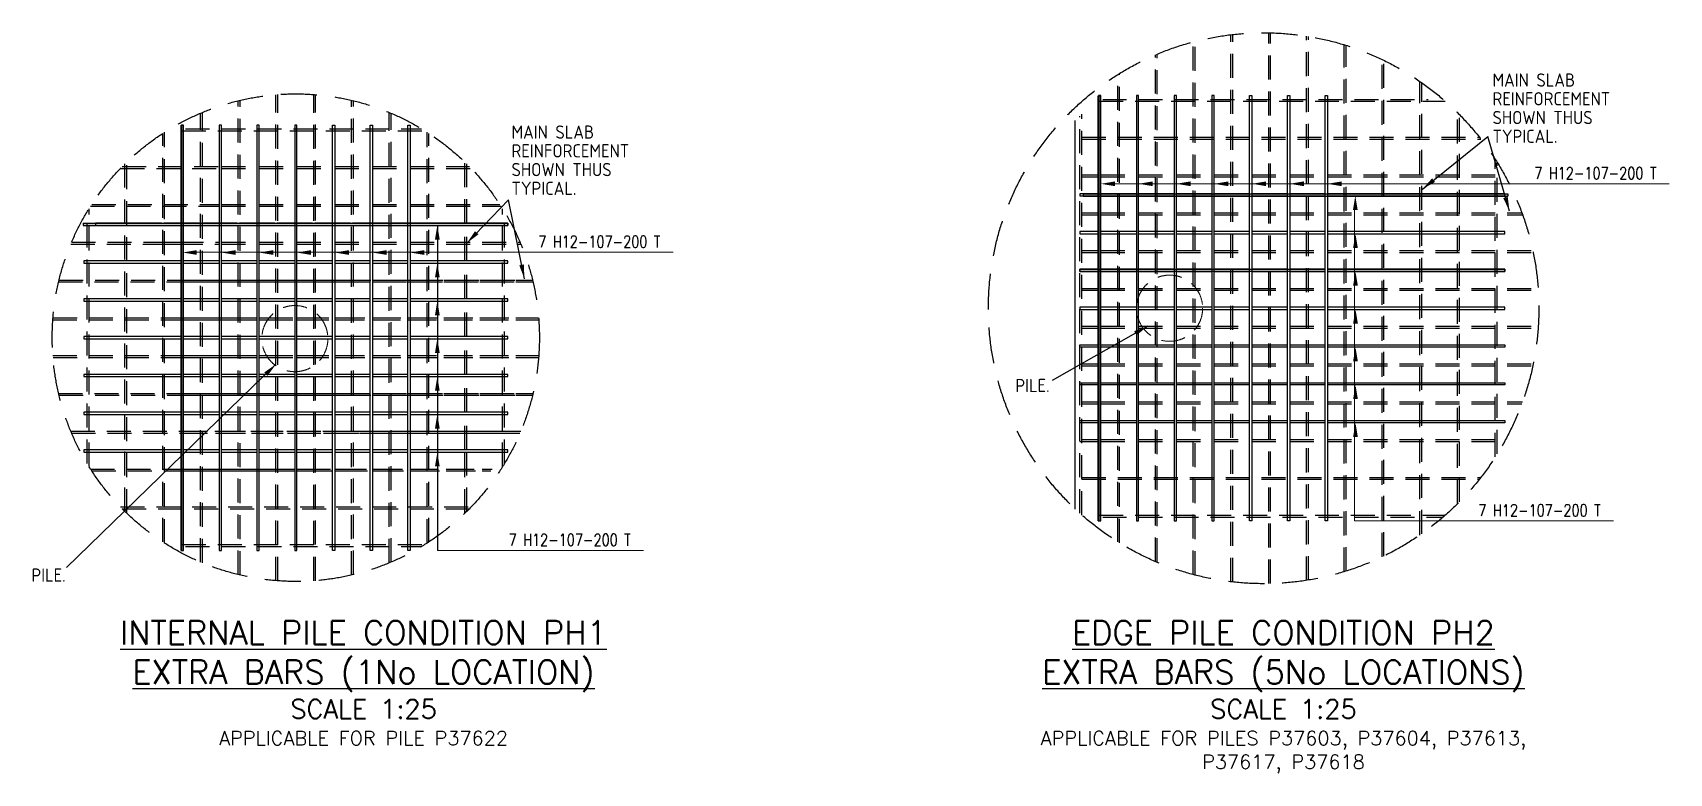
# Model space of a CAD drawing. Header units: millimetres. Extents: x -21392 to 100362, y -17730 to 39230.
# Drawn here: x 85769 to 94436, y 23577 to 27495 of the extents above; entities that cross this region are included whole.
import ezdxf

# ---------------------------------------------------------------- set-up
doc = ezdxf.new("R2010")
doc.units = ezdxf.units.MM
doc.linetypes.add('DASHED', pattern=[19.05, 12.7, -6.35])
doc.layers.get('0').update_dxf_attribs({"color": 254, "true_color": 0xdfdfdf})
for name, color, linetype in [('AP-TEXT', 7, 'Continuous'), ('AutoCAD_Structural_Detailing_Distribution description', 7, 'Continuous'), ('CONC50', 4, 'Continuous'), ('H12', 5, 'Continuous'), ('SD-Pile-SECTION', 7, 'DASHED'), ('STEEL18', 1, 'Continuous'), ('STEEL25', 2, 'Continuous'), ('TEXT 35', 3, 'Continuous')]:
    doc.layers.add(name, color=color, linetype=linetype)
doc.styles.add('ISO', font='isocp.shx')
doc.styles.add('ROMANS', font='romans')
doc.styles.add('ROMANS NARROW', font='romans.shx', dxfattribs={"width": 0.8})
doc.styles.get("Standard").update_dxf_attribs({"font": 'arial.ttf'})
doc.dimstyles.new('ISO-25', dxfattribs={"dimtxt": 2.5, "dimasz": 2.5, "dimexe": 1.25, "dimexo": 0.625, "dimtad": 1, "dimtxsty": 'Standard', "dimcen": 2.5, "dimadec": 0, "dimazin": 0, "dimtfac": 1, "dimtmove": 0, "dimatfit": 3, "dimfxl": 1, "dimarcsym": 0})

msp = doc.modelspace()

# ---------------------------------------------------------------- hatches: boundary and pattern name
for points in [[(91424.4, 24911.8), (91412.4, 24911.8), (91412.4, 27161.8), (91424.4, 27161.8)], [(86567.1, 24756), (86555.1, 24756), (86555.1, 27006), (86567.1, 27006)], [(91331.6, 26631), (91331.6, 26643), (93581.6, 26643), (93581.6, 26631)], [(86036, 26475.3), (86036, 26487.3), (88286, 26487.3), (88286, 26475.3)]]:
    msp.add_hatch(color=7).paths.add_polyline_path(points, flags=0)

# ---------------------------------------------------------------- linework, layer by layer
at = {"color": 7}
for p, q in [((91412.4, 24911.8), (91412.4, 27161.8)), ((91412.4, 27161.8), (91424.4, 27161.8)), ((91424.4, 24911.8), (91424.4, 27161.8)), ((86555.1, 24756), (86555.1, 27006)), ((86555.1, 27006), (86567.1, 27006)), ((86567.1, 24756), (86567.1, 27006)), ((91331.6, 26643), (93581.6, 26643)), ((91331.6, 26643), (91331.6, 26631)), ((91331.6, 26631), (93581.6, 26631)), ((93581.6, 26643), (93581.6, 26631)), ((86036, 26487.3), (88286, 26487.3)), ((86036, 26487.3), (86036, 26475.3)), ((86036, 26475.3), (88286, 26475.3)), ((88286, 26487.3), (88286, 26475.3)), ((91412.4, 24911.8), (91424.4, 24911.8)), ((86555.1, 24756), (86567.1, 24756))]:
    msp.add_line(p, q, dxfattribs=at)
at = {"layer": 'AutoCAD_Structural_Detailing_Distribution description', "color": 7, "lineweight": 0}
for p, q in [((93452.1, 26695.8), (91474.4, 26695.8)), ((93452.1, 26695.8), (94436.2, 26695.8)), ((92769.5, 24911.7), (92769.5, 26581)), ((87912.2, 24755.9), (87912.2, 26425.3)), ((88594.8, 26333.2), (86617.1, 26333.2)), ((88594.8, 26333.2), (89161.3, 26333.2)), ((92769.5, 24911.7), (94140.6, 24911.7)), ((87912.2, 24755.9), (89004.2, 24755.9))]:
    msp.add_line(p, q, dxfattribs=at)
at = {"layer": 'CONC50', "color": 3, "ltscale": 0.5}
msp.add_line((91290, 24975), (91290, 27029.8), dxfattribs=at)
at = {"layer": 'H12', "color": 2, "linetype": 'Continuous', "ltscale": 0.5}
for points in [[(92426, 24912.3), (92414, 24912.3), (92414, 27162.3), (92426, 27162.3)], [(92626, 24912.3), (92614, 24912.3), (92614, 27162.3), (92626, 27162.3)]]:
    msp.add_lwpolyline(points, close=True, dxfattribs=at)
for points in [[(92614, 26231.3), (91315, 26231.3), (91315, 26243.3), (92614, 26243.3)], [(92626, 26243.3), (93565, 26243.3), (93565, 26231.3), (92626, 26231.3)]]:
    msp.add_lwpolyline(points, dxfattribs=at)
at = {"layer": 'SD-Pile-SECTION', "linetype": 'DASHED', "lineweight": 0, "ltscale": 10}
for centre in [(91790, 26037.3), (87157.6, 25876.5)]:
    msp.add_circle(centre, 175, dxfattribs=at)
at = {"layer": 'STEEL18', "linetype": 'DASHED', "ltscale": 10}
for p, q in [((92115, 24590.1), (92115, 27484.5)), ((92115, 24590.1), (92115, 27484.5)), ((92125, 24588.9), (92125, 27485.6)), ((92125, 24588.9), (92125, 27485.6)), ((92315, 24580), (92315, 27494.5)), ((92325, 24580.2), (92325, 27494.3)), ((92515, 24597.5), (92515, 27477)), ((92525, 24599.1), (92525, 27475.4)), ((91915, 24628.3), (91915, 27446.2)), ((91925, 24625.7), (91925, 27448.9)), ((92715, 24643.7), (92715, 27430.8)), ((92725, 24646.8), (92725, 27427.7)), ((91715, 24697.1), (91715, 27377.4)), ((91725, 24692.9), (91725, 27381.7)), ((92915, 24721.5), (92915, 27353)), ((92925, 24726.3), (92925, 27348.2)), ((91515, 24801.6), (91515, 27272.9)), ((91525, 24795.4), (91525, 27279.1)), ((93115, 24837.1), (93115, 27237.4)), ((93125, 24844), (93125, 27230.5)), ((86857.6, 24628.1), (86857.6, 27134.9)), ((86867.6, 24625.7), (86867.6, 27137.3)), ((87057.6, 24595.8), (87057.6, 27167.2)), ((87067.6, 24595), (87067.6, 27168)), ((87257.6, 24595), (87257.6, 27168)), ((87257.6, 24595), (87257.6, 27168)), ((87267.6, 24595.8), (87267.6, 27167.2)), ((87267.6, 24595.8), (87267.6, 27167.2)), ((87457.6, 24625.7), (87457.6, 27137.3)), ((87467.6, 24628.1), (87467.6, 27134.9)), ((91417.1, 27132.3), (93249.9, 27132.3)), ((91435.6, 27142.3), (93159.8, 27142.3)), ((86657.6, 24694.4), (86657.6, 27068.5)), ((86667.6, 24690.2), (86667.6, 27072.7)), ((87657.6, 24690.2), (87657.6, 27072.7)), ((87667.6, 24694.4), (87667.6, 27068.5)), ((91315, 24952.1), (91315, 27054.3)), ((91325, 24943.2), (91325, 27063.8)), ((93315, 25003), (93315, 27071.5)), ((93325, 25013.1), (93325, 27061.5)), ((86457.6, 24801.2), (86457.6, 26961.8)), ((86467.6, 24794.7), (86467.6, 26968.3)), ((86559.8, 26976.5), (87844.6, 26976.5)), ((86578.3, 26986.5), (87828.3, 26986.5)), ((87857.6, 24794.7), (87857.6, 26968.3)), ((87867.6, 24801.2), (87867.6, 26961.8)), ((91325, 26942.3), (93430.5, 26942.3)), ((91325, 26932.3), (93438.3, 26932.3)), ((86243.4, 26786.5), (86756.6, 26786.5)), ((86257.6, 24962.2), (86257.6, 26800.8)), ((86267.6, 24952.5), (86267.6, 26810.5)), ((86467.6, 26786.5), (86556.6, 26786.5)), ((86768.6, 26786.5), (86956.6, 26786.5)), ((86968.6, 26786.5), (87156.6, 26786.5)), ((87168.6, 26786.5), (87356.6, 26786.5)), ((87368.6, 26786.5), (87556.6, 26786.5)), ((87568.6, 26786.5), (87756.6, 26786.5)), ((87768.6, 26786.5), (88081.9, 26786.5)), ((88057.6, 26487.5), (88057.6, 26810.5)), ((88067.6, 26487.5), (88067.6, 26800.8)), ((93515, 25250.6), (93515, 26823.9)), ((93525, 25266.4), (93525, 26808.1)), ((86233.6, 26776.5), (86756.6, 26776.5)), ((86467.6, 26776.5), (86556.6, 26776.5)), ((86768.6, 26776.5), (86956.6, 26776.5)), ((86968.6, 26776.5), (87156.6, 26776.5)), ((87168.6, 26776.5), (87356.6, 26776.5)), ((87368.6, 26776.5), (87556.6, 26776.5)), ((87568.6, 26776.5), (87756.6, 26776.5)), ((87768.6, 26776.5), (88091.7, 26776.5)), ((91325, 26742.3), (91414, 26742.3)), ((91325, 26732.3), (91414, 26732.3)), ((91426, 26742.3), (91614, 26742.3)), ((91426, 26732.3), (91614, 26732.3)), ((91626, 26742.3), (91814, 26742.3)), ((91626, 26732.3), (91814, 26732.3)), ((91826, 26742.3), (92014, 26742.3)), ((91826, 26732.3), (92014, 26732.3)), ((92026, 26742.3), (92214, 26742.3)), ((92026, 26732.3), (92214, 26732.3)), ((92226, 26742.3), (92414, 26742.3)), ((92226, 26732.3), (92414, 26732.3)), ((92426, 26742.3), (92614, 26742.3)), ((92426, 26732.3), (92614, 26732.3)), ((92626, 26742.3), (93563.6, 26742.3)), ((92626, 26732.3), (93569.1, 26732.3)), ((86057.6, 25215.8), (86057.6, 26547.1)), ((86067.6, 25199.5), (86067.6, 26563.4)), ((86075.9, 26576.5), (86756.6, 26576.5)), ((86082.3, 26586.5), (86756.6, 26586.5)), ((86467.6, 26586.5), (86556.6, 26586.5)), ((86467.6, 26576.5), (86556.6, 26576.5)), ((86768.6, 26586.5), (86956.6, 26586.5)), ((86768.6, 26576.5), (86956.6, 26576.5)), ((86968.6, 26586.5), (87156.6, 26586.5)), ((86968.6, 26576.5), (87156.6, 26576.5)), ((87168.6, 26586.5), (87356.6, 26586.5)), ((87168.6, 26576.5), (87356.6, 26576.5)), ((87368.6, 26586.5), (87556.6, 26586.5)), ((87368.6, 26576.5), (87556.6, 26576.5)), ((87568.6, 26586.5), (87756.6, 26586.5)), ((87568.6, 26576.5), (87756.6, 26576.5)), ((87768.6, 26586.5), (88243, 26586.5)), ((87768.6, 26576.5), (88249.4, 26576.5)), ((88257.6, 25199.5), (88257.6, 26563.4)), ((88267.6, 25215.8), (88267.6, 26547.1)), ((91325, 26542.3), (91414, 26542.3)), ((91325, 26532.3), (91414, 26532.3)), ((91426, 26542.3), (91614, 26542.3)), ((91426, 26532.3), (91614, 26532.3)), ((91626, 26542.3), (91814, 26542.3)), ((91626, 26532.3), (91814, 26532.3)), ((91826, 26542.3), (92014, 26542.3)), ((91826, 26532.3), (92014, 26532.3)), ((92026, 26542.3), (92214, 26542.3)), ((92026, 26532.3), (92214, 26532.3)), ((92226, 26542.3), (92414, 26542.3)), ((92226, 26532.3), (92414, 26532.3)), ((92426, 26542.3), (92614, 26542.3)), ((92426, 26532.3), (92614, 26532.3)), ((92626, 26542.3), (93655.2, 26542.3)), ((92626, 26532.3), (93658.9, 26532.3)), ((88057.6, 26287.5), (88057.6, 26475.5)), ((88067.6, 26287.5), (88067.6, 26475.5)), ((85971.4, 26376.5), (86756.6, 26376.5)), ((85975.6, 26386.5), (86756.6, 26386.5)), ((86467.6, 26386.5), (86556.6, 26386.5)), ((86467.6, 26376.5), (86556.6, 26376.5)), ((86768.6, 26386.5), (86956.6, 26386.5)), ((86768.6, 26376.5), (86956.6, 26376.5)), ((86968.6, 26386.5), (87156.6, 26386.5)), ((86968.6, 26376.5), (87156.6, 26376.5)), ((87168.6, 26386.5), (87356.6, 26386.5)), ((87168.6, 26376.5), (87356.6, 26376.5)), ((87368.6, 26386.5), (87556.6, 26386.5)), ((87368.6, 26376.5), (87556.6, 26376.5)), ((87568.6, 26386.5), (87756.6, 26386.5)), ((87568.6, 26376.5), (87756.6, 26376.5)), ((87768.6, 26386.5), (88349.7, 26386.5)), ((87768.6, 26376.5), (88353.9, 26376.5)), ((88057.6, 26087.5), (88057.6, 26275.5)), ((88067.6, 26087.5), (88067.6, 26275.5)), ((91325, 26342.3), (91414, 26342.3)), ((91325, 26332.3), (91414, 26332.3)), ((91426, 26342.3), (91614, 26342.3)), ((91426, 26332.3), (91614, 26332.3)), ((91626, 26342.3), (91814, 26342.3)), ((91626, 26332.3), (91814, 26332.3)), ((91826, 26342.3), (92014, 26342.3)), ((91826, 26332.3), (92014, 26332.3)), ((92026, 26342.3), (92214, 26342.3)), ((92026, 26332.3), (92214, 26332.3)), ((92226, 26342.3), (92414, 26342.3)), ((92226, 26332.3), (92414, 26332.3)), ((92426, 26342.3), (92614, 26342.3)), ((92426, 26332.3), (92614, 26332.3)), ((92626, 26342.3), (93713.2, 26342.3)), ((92626, 26332.3), (93715.3, 26332.3)), ((85906.8, 26176.5), (88418.5, 26176.5)), ((85909.2, 26186.5), (88416.1, 26186.5)), ((86568.6, 26186.5), (86756.6, 26186.5)), ((86568.6, 26176.5), (86756.6, 26176.5)), ((86768.6, 26186.5), (86956.6, 26186.5)), ((86768.6, 26176.5), (86956.6, 26176.5)), ((86968.6, 26186.5), (87156.6, 26186.5)), ((86968.6, 26176.5), (87156.6, 26176.5)), ((87168.6, 26186.5), (87356.6, 26186.5)), ((87168.6, 26176.5), (87356.6, 26176.5)), ((87368.6, 26186.5), (87556.6, 26186.5)), ((87368.6, 26176.5), (87556.6, 26176.5)), ((87568.6, 26186.5), (87756.6, 26186.5)), ((87568.6, 26176.5), (87756.6, 26176.5)), ((87756.6, 26186.5), (88416.1, 26186.5)), ((87756.6, 26176.5), (88418.5, 26176.5)), ((91325, 26142.3), (91414, 26142.3)), ((91325, 26132.3), (91414, 26132.3)), ((91426, 26142.3), (91614, 26142.3)), ((91426, 26132.3), (91614, 26132.3)), ((91626, 26142.3), (91814, 26142.3)), ((91626, 26132.3), (91814, 26132.3)), ((91826, 26142.3), (92014, 26142.3)), ((91826, 26132.3), (92014, 26132.3)), ((92026, 26142.3), (92214, 26142.3)), ((92026, 26132.3), (92214, 26132.3)), ((92226, 26142.3), (92414, 26142.3)), ((92226, 26132.3), (92414, 26132.3)), ((92426, 26142.3), (92614, 26142.3)), ((92426, 26132.3), (92614, 26132.3)), ((92626, 26142.3), (93741.7, 26142.3)), ((92626, 26132.3), (93742.4, 26132.3)), ((88057.6, 25887.5), (88057.6, 26075.5)), ((88067.6, 25887.5), (88067.6, 26075.5)), ((85876.2, 25976.5), (88449.1, 25976.5)), ((85876.9, 25986.5), (88448.4, 25986.5)), ((86568.6, 25986.5), (86756.6, 25986.5)), ((86568.6, 25976.5), (86756.6, 25976.5)), ((86768.6, 25986.5), (86956.6, 25986.5)), ((86768.6, 25976.5), (86956.6, 25976.5)), ((86968.6, 25986.5), (87156.6, 25986.5)), ((86968.6, 25976.5), (87156.6, 25976.5)), ((87168.6, 25986.5), (87356.6, 25986.5)), ((87168.6, 25976.5), (87356.6, 25976.5)), ((87368.6, 25986.5), (87556.6, 25986.5)), ((87368.6, 25976.5), (87556.6, 25976.5)), ((87568.6, 25986.5), (87756.6, 25986.5)), ((87568.6, 25976.5), (87756.6, 25976.5)), ((87756.6, 25986.5), (88448.4, 25986.5)), ((87756.6, 25976.5), (88449.1, 25976.5)), ((91325, 25942.3), (91414, 25942.3)), ((91325, 25942.3), (91414, 25942.3)), ((91325, 25932.3), (91414, 25932.3)), ((91325, 25932.3), (91414, 25932.3)), ((91426, 25942.3), (91614, 25942.3)), ((91426, 25942.3), (91614, 25942.3)), ((91426, 25932.3), (91614, 25932.3)), ((91426, 25932.3), (91614, 25932.3)), ((91626, 25942.3), (91814, 25942.3)), ((91626, 25942.3), (91814, 25942.3)), ((91626, 25932.3), (91814, 25932.3)), ((91626, 25932.3), (91814, 25932.3)), ((91826, 25942.3), (92014, 25942.3)), ((91826, 25942.3), (92014, 25942.3)), ((91826, 25932.3), (92014, 25932.3)), ((91826, 25932.3), (92014, 25932.3)), ((92026, 25942.3), (92214, 25942.3)), ((92026, 25942.3), (92214, 25942.3)), ((92026, 25932.3), (92214, 25932.3)), ((92026, 25932.3), (92214, 25932.3)), ((92226, 25942.3), (92414, 25942.3)), ((92226, 25942.3), (92414, 25942.3)), ((92226, 25932.3), (92414, 25932.3)), ((92226, 25932.3), (92414, 25932.3)), ((92426, 25942.3), (92614, 25942.3)), ((92426, 25942.3), (92614, 25942.3)), ((92426, 25932.3), (92614, 25932.3)), ((92426, 25932.3), (92614, 25932.3)), ((92626, 25942.3), (93742.4, 25942.3)), ((92626, 25942.3), (93742.4, 25942.3)), ((92626, 25932.3), (93741.7, 25932.3)), ((92626, 25932.3), (93741.7, 25932.3)), ((88057.6, 25687.5), (88057.6, 25875.5)), ((88067.6, 25687.5), (88067.6, 25875.5)), ((85876.2, 25786.5), (88449.1, 25786.5)), ((85876.2, 25786.5), (88449.1, 25786.5)), ((85876.9, 25776.5), (88448.4, 25776.5)), ((85876.9, 25776.5), (88448.4, 25776.5)), ((86568.6, 25786.5), (86756.6, 25786.5)), ((86568.6, 25786.5), (86756.6, 25786.5)), ((86568.6, 25776.5), (86756.6, 25776.5)), ((86568.6, 25776.5), (86756.6, 25776.5)), ((86768.6, 25786.5), (86956.6, 25786.5)), ((86768.6, 25786.5), (86956.6, 25786.5)), ((86768.6, 25776.5), (86956.6, 25776.5)), ((86768.6, 25776.5), (86956.6, 25776.5)), ((86968.6, 25786.5), (87156.6, 25786.5)), ((86968.6, 25786.5), (87156.6, 25786.5)), ((86968.6, 25776.5), (87156.6, 25776.5)), ((86968.6, 25776.5), (87156.6, 25776.5)), ((87168.6, 25786.5), (87356.6, 25786.5)), ((87168.6, 25786.5), (87356.6, 25786.5)), ((87168.6, 25776.5), (87356.6, 25776.5)), ((87168.6, 25776.5), (87356.6, 25776.5)), ((87368.6, 25786.5), (87556.6, 25786.5)), ((87368.6, 25786.5), (87556.6, 25786.5)), ((87368.6, 25776.5), (87556.6, 25776.5)), ((87368.6, 25776.5), (87556.6, 25776.5)), ((87568.6, 25786.5), (87756.6, 25786.5)), ((87568.6, 25786.5), (87756.6, 25786.5)), ((87568.6, 25776.5), (87756.6, 25776.5)), ((87568.6, 25776.5), (87756.6, 25776.5)), ((87756.6, 25786.5), (88449.1, 25786.5)), ((87756.6, 25786.5), (88449.1, 25786.5)), ((87756.6, 25776.5), (88448.4, 25776.5)), ((87756.6, 25776.5), (88448.4, 25776.5)), ((91325, 25742.3), (91414, 25742.3)), ((91426, 25742.3), (91614, 25742.3)), ((91626, 25742.3), (91814, 25742.3)), ((91826, 25742.3), (92014, 25742.3)), ((92026, 25742.3), (92214, 25742.3)), ((92226, 25742.3), (92414, 25742.3)), ((92426, 25742.3), (92614, 25742.3)), ((92626, 25742.3), (93715.3, 25742.3)), ((88057.6, 25487.5), (88057.6, 25675.5)), ((88067.6, 25487.5), (88067.6, 25675.5)), ((91325, 25732.3), (91414, 25732.3)), ((91426, 25732.3), (91614, 25732.3)), ((91626, 25732.3), (91814, 25732.3)), ((91826, 25732.3), (92014, 25732.3)), ((92026, 25732.3), (92214, 25732.3)), ((92226, 25732.3), (92414, 25732.3)), ((92426, 25732.3), (92614, 25732.3)), ((92626, 25732.3), (93713.2, 25732.3)), ((85906.8, 25586.5), (88418.5, 25586.5)), ((85909.2, 25576.5), (88416.1, 25576.5)), ((86568.6, 25586.5), (86756.6, 25586.5)), ((86568.6, 25576.5), (86756.6, 25576.5)), ((86768.6, 25586.5), (86956.6, 25586.5)), ((86768.6, 25576.5), (86956.6, 25576.5)), ((86968.6, 25586.5), (87156.6, 25586.5)), ((86968.6, 25576.5), (87156.6, 25576.5)), ((87168.6, 25586.5), (87356.6, 25586.5)), ((87168.6, 25576.5), (87356.6, 25576.5)), ((87368.6, 25586.5), (87556.6, 25586.5)), ((87368.6, 25576.5), (87556.6, 25576.5)), ((87568.6, 25586.5), (87756.6, 25586.5)), ((87568.6, 25576.5), (87756.6, 25576.5)), ((87756.6, 25586.5), (88418.5, 25586.5)), ((87756.6, 25576.5), (88416.1, 25576.5)), ((91325, 25542.3), (91414, 25542.3)), ((91325, 25532.3), (91414, 25532.3)), ((91426, 25542.3), (91614, 25542.3)), ((91426, 25532.3), (91614, 25532.3)), ((91626, 25542.3), (91814, 25542.3)), ((91626, 25532.3), (91814, 25532.3)), ((91826, 25542.3), (92014, 25542.3)), ((91826, 25532.3), (92014, 25532.3)), ((92026, 25542.3), (92214, 25542.3)), ((92026, 25532.3), (92214, 25532.3)), ((92226, 25542.3), (92414, 25542.3)), ((92226, 25532.3), (92414, 25532.3)), ((92426, 25542.3), (92614, 25542.3)), ((92426, 25532.3), (92614, 25532.3)), ((92626, 25542.3), (93658.9, 25542.3)), ((92626, 25532.3), (93655.2, 25532.3)), ((88057.6, 25287.5), (88057.6, 25475.5)), ((88067.6, 25287.5), (88067.6, 25475.5)), ((85971.4, 25386.5), (88353.9, 25386.5)), ((85975.6, 25376.5), (88349.7, 25376.5)), ((86568.6, 25386.5), (86756.6, 25386.5)), ((86568.6, 25376.5), (86756.6, 25376.5)), ((86768.6, 25386.5), (86956.6, 25386.5)), ((86768.6, 25376.5), (86956.6, 25376.5)), ((86968.6, 25386.5), (87156.6, 25386.5)), ((86968.6, 25376.5), (87156.6, 25376.5)), ((87168.6, 25386.5), (87356.6, 25386.5)), ((87168.6, 25376.5), (87356.6, 25376.5)), ((87368.6, 25386.5), (87556.6, 25386.5)), ((87368.6, 25376.5), (87556.6, 25376.5)), ((87568.6, 25386.5), (87756.6, 25386.5)), ((87568.6, 25376.5), (87756.6, 25376.5)), ((87756.6, 25386.5), (88353.9, 25386.5)), ((87756.6, 25376.5), (88349.7, 25376.5)), ((91315, 25332.3), (91414, 25332.3)), ((91325, 25342.3), (91414, 25342.3)), ((91426, 25342.3), (91614, 25342.3)), ((91426, 25332.3), (91614, 25332.3)), ((91626, 25342.3), (91814, 25342.3)), ((91626, 25332.3), (91814, 25332.3)), ((91826, 25342.3), (92014, 25342.3)), ((91826, 25332.3), (92014, 25332.3)), ((92026, 25342.3), (92214, 25342.3)), ((92026, 25332.3), (92214, 25332.3)), ((92226, 25342.3), (92414, 25342.3)), ((92226, 25332.3), (92414, 25332.3)), ((92426, 25342.3), (92614, 25342.3)), ((92426, 25332.3), (92614, 25332.3)), ((92626, 25342.3), (93569.1, 25342.3)), ((92626, 25332.3), (93563.6, 25332.3)), ((88057.6, 24952.5), (88057.6, 25275.5)), ((88067.6, 24962.2), (88067.6, 25275.5)), ((86075.9, 25186.5), (88201.6, 25186.5)), ((86082.3, 25176.5), (88194.9, 25176.5)), ((86568.6, 25186.5), (86756.6, 25186.5)), ((86568.6, 25176.5), (86756.6, 25176.5)), ((86768.6, 25186.5), (86956.6, 25186.5)), ((86768.6, 25176.5), (86956.6, 25176.5)), ((86968.6, 25186.5), (87156.6, 25186.5)), ((86968.6, 25176.5), (87156.6, 25176.5)), ((87168.6, 25186.5), (87356.6, 25186.5)), ((87168.6, 25176.5), (87356.6, 25176.5)), ((87368.6, 25186.5), (87556.6, 25186.5)), ((87368.6, 25176.5), (87556.6, 25176.5)), ((87568.6, 25186.5), (87756.6, 25186.5)), ((87568.6, 25176.5), (87756.6, 25176.5)), ((87768.6, 25186.5), (88201.6, 25186.5)), ((87768.6, 25176.5), (88194.9, 25176.5)), ((91325, 25142.3), (93438.3, 25142.3)), ((91325, 25132.3), (93430.5, 25132.3)), ((86233.6, 24986.5), (88091.7, 24986.5)), ((86243.4, 24976.5), (88081.9, 24976.5)), ((91417.1, 24942.3), (93249.9, 24942.3)), ((91435.6, 24932.3), (93238.4, 24932.3)), ((86559.8, 24786.5), (87844.6, 24786.5)), ((86578.3, 24776.5), (87828.3, 24776.5))]:
    msp.add_line(p, q, dxfattribs=at)
at = {"layer": 'STEEL18', "linetype": 'DASHED', "ltscale": 15}
for centre, radius in [((92288, 26037.3), 1457.5), ((87162.6, 25881.5), 1290)]:
    msp.add_circle(centre, radius, dxfattribs=at)
at = {"layer": 'STEEL25', "ltscale": 0.5}
for points in [[(91426, 24912.3), (91426, 27162.3), (91414, 27162.3), (91414, 24912.3)], [(91626, 24912.3), (91626, 27162.3), (91614, 27162.3), (91614, 24912.3)], [(91826, 24912.3), (91826, 27162.3), (91814, 27162.3), (91814, 24912.3)], [(92026, 24912.3), (92026, 27162.3), (92014, 27162.3), (92014, 24912.3)], [(92214, 24912.3), (92214, 27162.3), (92226, 27162.3), (92226, 24912.3)], [(92414, 24912.3), (92414, 27162.3), (92426, 27162.3), (92426, 24912.3)], [(92614, 24912.3), (92614, 27162.3), (92626, 27162.3), (92626, 24912.3)], [(86568.6, 24756.3), (86568.6, 27006.3), (86556.6, 27006.3), (86556.6, 24756.3)], [(86768.6, 24756.3), (86768.6, 27006.3), (86756.6, 27006.3), (86756.6, 24756.3)], [(86968.6, 24756.3), (86968.6, 27006.3), (86956.6, 27006.3), (86956.6, 24756.3)], [(87168.6, 24756.3), (87168.6, 27006.3), (87156.6, 27006.3), (87156.6, 24756.3)], [(87356.6, 24756.3), (87356.6, 27006.3), (87368.6, 27006.3), (87368.6, 24756.3)], [(87556.6, 24756.3), (87556.6, 27006.3), (87568.6, 27006.3), (87568.6, 24756.3)], [(87568.6, 24756.3), (87556.6, 24756.3), (87556.6, 27006.3), (87568.6, 27006.3)], [(87756.6, 24756.3), (87756.6, 27006.3), (87768.6, 27006.3), (87768.6, 24756.3)], [(87768.6, 24756.3), (87756.6, 24756.3), (87756.6, 27006.3), (87768.6, 27006.3)]]:
    msp.add_lwpolyline(points, close=True, dxfattribs=at)
for points in [[(91414, 26643.3), (91315, 26643.3), (91315, 26631.3), (91414, 26631.3)], [(91614, 26643.3), (91426, 26643.3)], [(91426, 26631.3), (91814, 26631.3)], [(91814, 26643.3), (91626, 26643.3)], [(92014, 26643.3), (91826, 26643.3)], [(91826, 26631.3), (92014, 26631.3)], [(92214, 26643.3), (92026, 26643.3)], [(92026, 26631.3), (92214, 26631.3)], [(92414, 26643.3), (92226, 26643.3)], [(92226, 26631.3), (92414, 26631.3)], [(92614, 26643.3), (92426, 26643.3)], [(92426, 26631.3), (92614, 26631.3)], [(92626, 26631.3), (93565, 26631.3), (93565, 26643.3), (92626, 26643.3)], [(86451.6, 26487.5), (86102.6, 26487.5), (86102.6, 26475.5), (86451.6, 26475.5)], [(86651.6, 26487.5), (86463.6, 26487.5)], [(86463.6, 26475.5), (86651.6, 26475.5)], [(86851.6, 26487.5), (86663.6, 26487.5)], [(86663.6, 26475.5), (86851.6, 26475.5)], [(87051.6, 26487.5), (86863.6, 26487.5)], [(86863.6, 26475.5), (87051.6, 26475.5)], [(87251.6, 26487.5), (87063.6, 26487.5)], [(87063.6, 26475.5), (87251.6, 26475.5)], [(87451.6, 26487.5), (87263.6, 26487.5)], [(87263.6, 26475.5), (87451.6, 26475.5)], [(87651.6, 26487.5), (87463.6, 26487.5)], [(87463.6, 26475.5), (87651.6, 26475.5)], [(87663.6, 26475.5), (88286.3, 26475.5), (88286.3, 26487.5), (87663.6, 26487.5)], [(91414, 26443.3), (91315, 26443.3), (91315, 26431.3), (91414, 26431.3)], [(91614, 26443.3), (91426, 26443.3)], [(91814, 26443.3), (91626, 26443.3)], [(92014, 26443.3), (91826, 26443.3)], [(92214, 26443.3), (92026, 26443.3)], [(92414, 26443.3), (92226, 26443.3)], [(92614, 26443.3), (92426, 26443.3)], [(92626, 26431.3), (93565, 26431.3), (93565, 26443.3), (92626, 26443.3)], [(91426, 26431.3), (91614, 26431.3)], [(91626, 26431.3), (91814, 26431.3)], [(91826, 26431.3), (92014, 26431.3)], [(92026, 26431.3), (92214, 26431.3)], [(92226, 26431.3), (92414, 26431.3)], [(92426, 26431.3), (92614, 26431.3)], [(86556.6, 26287.5), (86040.5, 26287.5), (86040.5, 26275.5), (86556.6, 26275.5)], [(86756.6, 26287.5), (86568.6, 26287.5)], [(86568.6, 26275.5), (86756.6, 26275.5)], [(86956.6, 26287.5), (86768.6, 26287.5)], [(86768.6, 26275.5), (86956.6, 26275.5)], [(87156.6, 26287.5), (86968.6, 26287.5)], [(86968.6, 26275.5), (87156.6, 26275.5)], [(87356.6, 26287.5), (87168.6, 26287.5)], [(87168.6, 26275.5), (87356.6, 26275.5)], [(87556.6, 26287.5), (87368.6, 26287.5)], [(87368.6, 26275.5), (87556.6, 26275.5)], [(87756.6, 26287.5), (87568.6, 26287.5)], [(87568.6, 26275.5), (87756.6, 26275.5)], [(87768.6, 26275.5), (88286.3, 26275.5), (88286.3, 26287.5), (87768.6, 26287.5)], [(91414, 26243.3), (91315, 26243.3), (91315, 26231.3), (91414, 26231.3)], [(91614, 26243.3), (91426, 26243.3)], [(91426, 26231.3), (91614, 26231.3)], [(91814, 26243.3), (91626, 26243.3)], [(91626, 26231.3), (91814, 26231.3)], [(92014, 26243.3), (91826, 26243.3)], [(91826, 26231.3), (92014, 26231.3)], [(92214, 26243.3), (92026, 26243.3)], [(92026, 26231.3), (92214, 26231.3)], [(92414, 26243.3), (92226, 26243.3)], [(92226, 26231.3), (92414, 26231.3)], [(92614, 26243.3), (92426, 26243.3)], [(92426, 26231.3), (92614, 26231.3)], [(92626, 26231.3), (93565, 26231.3), (93565, 26243.3), (92626, 26243.3)], [(86556.6, 26087.5), (86040.5, 26087.5), (86040.5, 26075.5), (86556.6, 26075.5)], [(86756.6, 26087.5), (86568.6, 26087.5)], [(86956.6, 26087.5), (86768.6, 26087.5)], [(87156.6, 26087.5), (86968.6, 26087.5)], [(87356.6, 26087.5), (87168.6, 26087.5)], [(87556.6, 26087.5), (87368.6, 26087.5)], [(87756.6, 26087.5), (87568.6, 26087.5)], [(87768.6, 26075.5), (88286.3, 26075.5), (88286.3, 26087.5), (87768.6, 26087.5)], [(86568.6, 26075.5), (86756.6, 26075.5)], [(86768.6, 26075.5), (86956.6, 26075.5)], [(86968.6, 26075.5), (87156.6, 26075.5)], [(87168.6, 26075.5), (87356.6, 26075.5)], [(87368.6, 26075.5), (87556.6, 26075.5)], [(87568.6, 26075.5), (87756.6, 26075.5)], [(91414, 26043.3), (91315, 26043.3), (91315, 26031.3), (91414, 26031.3)], [(91614, 26043.3), (91426, 26043.3)], [(91426, 26031.3), (91614, 26031.3)], [(91814, 26043.3), (91626, 26043.3)], [(91626, 26031.3), (91814, 26031.3)], [(92014, 26043.3), (91826, 26043.3)], [(91826, 26031.3), (92014, 26031.3)], [(92214, 26043.3), (92026, 26043.3)], [(92026, 26031.3), (92214, 26031.3)], [(92414, 26043.3), (92226, 26043.3)], [(92226, 26031.3), (92414, 26031.3)], [(92614, 26043.3), (92426, 26043.3)], [(92426, 26031.3), (92614, 26031.3)], [(92626, 26031.3), (93565, 26031.3), (93565, 26043.3), (92626, 26043.3)], [(86556.6, 25887.5), (86040.5, 25887.5), (86040.5, 25875.5), (86556.6, 25875.5)], [(86756.6, 25887.5), (86568.6, 25887.5)], [(86568.6, 25875.5), (86756.6, 25875.5)], [(86956.6, 25887.5), (86768.6, 25887.5)], [(86768.6, 25875.5), (86956.6, 25875.5)], [(87156.6, 25887.5), (86968.6, 25887.5)], [(86968.6, 25875.5), (87156.6, 25875.5)], [(87356.6, 25887.5), (87168.6, 25887.5)], [(87168.6, 25875.5), (87356.6, 25875.5)], [(87556.6, 25887.5), (87368.6, 25887.5)], [(87368.6, 25875.5), (87556.6, 25875.5)], [(87756.6, 25887.5), (87568.6, 25887.5)], [(87568.6, 25875.5), (87756.6, 25875.5)], [(87768.6, 25875.5), (88286.3, 25875.5), (88286.3, 25887.5), (87768.6, 25887.5)], [(91414, 25831.3), (91315, 25831.3), (91315, 25843.3), (91414, 25843.3)], [(91426, 25843.3), (91614, 25843.3)], [(91614, 25831.3), (91426, 25831.3)], [(91626, 25843.3), (91814, 25843.3)], [(91814, 25831.3), (91626, 25831.3)], [(91826, 25843.3), (92014, 25843.3)], [(92014, 25831.3), (91826, 25831.3)], [(92026, 25843.3), (92214, 25843.3)], [(92214, 25831.3), (92026, 25831.3)], [(92226, 25843.3), (92414, 25843.3)], [(92414, 25831.3), (92226, 25831.3)], [(92426, 25843.3), (92614, 25843.3)], [(92614, 25831.3), (92426, 25831.3)], [(92626, 25843.3), (93565, 25843.3), (93565, 25831.3), (92626, 25831.3)], [(86556.6, 25687.5), (86040.5, 25687.5), (86040.5, 25675.5), (86556.6, 25675.5)], [(86756.6, 25687.5), (86568.6, 25687.5)], [(86568.6, 25675.5), (86756.6, 25675.5)], [(86956.6, 25687.5), (86768.6, 25687.5)], [(86768.6, 25675.5), (86956.6, 25675.5)], [(87156.6, 25687.5), (86968.6, 25687.5)], [(86968.6, 25675.5), (87156.6, 25675.5)], [(87356.6, 25687.5), (87168.6, 25687.5)], [(87168.6, 25675.5), (87356.6, 25675.5)], [(87556.6, 25687.5), (87368.6, 25687.5)], [(87368.6, 25675.5), (87556.6, 25675.5)], [(87756.6, 25687.5), (87568.6, 25687.5)], [(87568.6, 25675.5), (87756.6, 25675.5)], [(87768.6, 25675.5), (88286.3, 25675.5), (88286.3, 25687.5), (87768.6, 25687.5)], [(91414, 25631.3), (91315, 25631.3), (91315, 25643.3), (91414, 25643.3)], [(91426, 25643.3), (91614, 25643.3)], [(91614, 25631.3), (91426, 25631.3)], [(91626, 25643.3), (91814, 25643.3)], [(91814, 25631.3), (91626, 25631.3)], [(91826, 25643.3), (92014, 25643.3)], [(92014, 25631.3), (91826, 25631.3)], [(92026, 25643.3), (92214, 25643.3)], [(92214, 25631.3), (92026, 25631.3)], [(92226, 25643.3), (92414, 25643.3)], [(92414, 25631.3), (92226, 25631.3)], [(92426, 25643.3), (92614, 25643.3)], [(92614, 25631.3), (92426, 25631.3)], [(92626, 25643.3), (93565, 25643.3), (93565, 25631.3), (92626, 25631.3)], [(86556.6, 25487.5), (86040.5, 25487.5), (86040.5, 25475.5), (86556.6, 25475.5)], [(86756.6, 25487.5), (86568.6, 25487.5)], [(86956.6, 25487.5), (86768.6, 25487.5)], [(87156.6, 25487.5), (86968.6, 25487.5)], [(87356.6, 25487.5), (87168.6, 25487.5)], [(87556.6, 25487.5), (87368.6, 25487.5)], [(87756.6, 25487.5), (87568.6, 25487.5)], [(87768.6, 25475.5), (88286.3, 25475.5), (88286.3, 25487.5), (87768.6, 25487.5)], [(86568.6, 25475.5), (86756.6, 25475.5)], [(86768.6, 25475.5), (86956.6, 25475.5)], [(86968.6, 25475.5), (87156.6, 25475.5)], [(87168.6, 25475.5), (87356.6, 25475.5)], [(87368.6, 25475.5), (87556.6, 25475.5)], [(87568.6, 25475.5), (87756.6, 25475.5)], [(91414, 25431.3), (91315, 25431.3), (91315, 25443.3), (91414, 25443.3)], [(91426, 25443.3), (91614, 25443.3)], [(91614, 25431.3), (91426, 25431.3)], [(91626, 25443.3), (91814, 25443.3)], [(91814, 25431.3), (91626, 25431.3)], [(91826, 25443.3), (92014, 25443.3)], [(92014, 25431.3), (91826, 25431.3)], [(92026, 25443.3), (92214, 25443.3)], [(92214, 25431.3), (92026, 25431.3)], [(92226, 25443.3), (92414, 25443.3)], [(92414, 25431.3), (92226, 25431.3)], [(92426, 25443.3), (92614, 25443.3)], [(92614, 25431.3), (92426, 25431.3)], [(92626, 25443.3), (93565, 25443.3), (93565, 25431.3), (92626, 25431.3)], [(86556.6, 25287.5), (86040.5, 25287.5), (86040.5, 25275.5), (86556.6, 25275.5)], [(86756.6, 25287.5), (86568.6, 25287.5)], [(86568.6, 25275.5), (86756.6, 25275.5)], [(86956.6, 25287.5), (86768.6, 25287.5)], [(86768.6, 25275.5), (86956.6, 25275.5)], [(87156.6, 25287.5), (86968.6, 25287.5)], [(86968.6, 25275.5), (87156.6, 25275.5)], [(87356.6, 25287.5), (87168.6, 25287.5)], [(87168.6, 25275.5), (87356.6, 25275.5)], [(87556.6, 25287.5), (87368.6, 25287.5)], [(87368.6, 25275.5), (87556.6, 25275.5)], [(87756.6, 25287.5), (87568.6, 25287.5)], [(87568.6, 25275.5), (87756.6, 25275.5)], [(87768.6, 25275.5), (88286.3, 25275.5), (88286.3, 25287.5), (87768.6, 25287.5)]]:
    msp.add_lwpolyline(points, dxfattribs=at)
at = {"layer": 'TEXT 35', "color": 0, "ltscale": 0.5}
for points in [[(91501, 26683.2), (91426, 26695.7), (91501, 26708.2)], [(91701, 26683.2), (91626, 26695.7), (91701, 26708.2)], [(91901, 26683.2), (91826, 26695.7), (91901, 26708.2)], [(92101, 26683.2), (92026, 26695.7), (92101, 26708.2)], [(92301, 26683.2), (92226, 26695.7), (92301, 26708.2)], [(92501, 26683.2), (92426, 26695.7), (92501, 26708.2)], [(92701, 26683.2), (92626, 26695.7), (92701, 26708.2)], [(92761, 26556.3), (92773.5, 26631.3), (92786, 26556.3)], [(87899.6, 26400.5), (87912.1, 26475.5), (87924.6, 26400.5)], [(92761.9, 26356.3), (92774.4, 26431.3), (92786.9, 26356.3)], [(86637.9, 26319.6), (86562.9, 26332.1), (86637.9, 26344.6)], [(86843.6, 26319.5), (86768.6, 26332), (86843.6, 26344.5)], [(87043.6, 26319.5), (86968.6, 26332), (87043.6, 26344.5)], [(87243.6, 26319.5), (87168.6, 26332), (87243.6, 26344.5)], [(87443.6, 26319.5), (87368.6, 26332), (87443.6, 26344.5)], [(87643.6, 26319.5), (87568.6, 26332), (87643.6, 26344.5)], [(87843.6, 26319.5), (87768.6, 26332), (87843.6, 26344.5)], [(87899.6, 26200.5), (87912.1, 26275.5), (87924.6, 26200.5)], [(92761.9, 26156.3), (92774.4, 26231.3), (92786.9, 26156.3)], [(87899.6, 26000.5), (87912.1, 26075.5), (87924.6, 26000.5)], [(92761.9, 25956.3), (92774.4, 26031.3), (92786.9, 25956.3)], [(87899.6, 25800.5), (87912.1, 25875.5), (87924.6, 25800.5)], [(92761.9, 25756.3), (92774.4, 25831.3), (92786.9, 25756.3)], [(87899.6, 25600.5), (87912.1, 25675.5), (87924.6, 25600.5)], [(92761.9, 25556.3), (92774.4, 25631.3), (92786.9, 25556.3)], [(87899.6, 25400.5), (87912.1, 25475.5), (87924.6, 25400.5)], [(92761.9, 25356.3), (92774.4, 25431.3), (92786.9, 25356.3)], [(87899.6, 25200.5), (87912.1, 25275.5), (87924.6, 25200.5)]]:
    msp.add_solid(points, dxfattribs=at)

# ---------------------------------------------------------------- texts
at = {"layer": 'AP-TEXT', "char_height": 40, "attachment_point": 1, "style": 'ROMANS'}
for s, insert, width in [('\\pxqc;{\\L\\C4;\\H3.125x;INTERNAL PILE CONDITION PH1\\PEXTRA BARS (1No LOCATION)\\P}\\H2.5x;SCALE 1:25\\P\\pa0.66667,qc,sm1.1583;\\C3;\\H0.75x;APPLICABLE FOR PILE P37622', (85655.5, 24383.4), 3731.632), ('\\pxqc;{\\L\\C4;\\H3.125x;EDGE PILE CONDITION PH2\\PEXTRA BARS (5No LOCATIONS)\\fArial Narrow|b0|i0|c238|p34;\\H0.8x;\\P}\\Fromans|c238;\\H2.5x;SCALE 1:25\\P\\C3;\\H0.75x;APPLICABLE FOR PILES P37603, P37604, P37613, P37617, P37618', (90835.4, 24383.3), 3114.92)]:
    msp.add_mtext(s, dxfattribs=dict(at, insert=insert, width=width))
at = {"layer": 'AutoCAD_Structural_Detailing_Distribution description', "char_height": 62.5, "attachment_point": 5, "style": 'ROMANS NARROW'}
for insert in [(94044.5, 26752), (88769.7, 26389.5), (93749, 24967.9), (88612.6, 24812.1)]:
    msp.add_mtext('7 H12-107-200 T', dxfattribs=dict(at, insert=insert))
at = {"layer": 'TEXT 35', "color": 0, "ltscale": 0.5, "char_height": 70, "line_spacing_factor": 0.85, "style": 'ISO'}
for s, insert, width, attachment_point in [('MAIN SLAB REINFORCEMENT SHOWN THUS TYPICAL.', (93500.2, 26911.9), 856.228, 7), ('MAIN SLAB REINFORCEMENT SHOWN THUS TYPICAL.', (88305, 26636.6), 856.228, 7), ('PILE.', (90973.3, 25628.5), 1028.59, 4), ('PILE.', (85762.6, 24625.3), 1028.59, 4)]:
    msp.add_mtext(s, dxfattribs=dict(at, insert=insert, width=width, attachment_point=attachment_point))

# ---------------------------------------------------------------- leaders
at = {"layer": 'TEXT 35', "color": 0, "ltscale": 0.5}
for points in [[(93129.5, 26668), (93474.8, 26945.1)], [(93590, 26551.2), (93474.8, 26945.1)], [(88068.9, 26382.4), (88288.5, 26611.6)], [(88373.2, 26192.9), (88288.5, 26611.6)], [(87912.1, 26475.5), (87912.1, 24831.5)], [(87912.1, 26275.5), (87912.2, 24755.9)], [(91673.9, 25942.3), (91168, 25655.1)], [(87057.6, 25740.8), (85947.4, 24666.2)]]:
    msp.add_leader(points, dimstyle='ISO-25', override={"dimscale": 30, "dimtxsty": 'ISO'}, dxfattribs=at)

doc.saveas('drawing.dxf')
